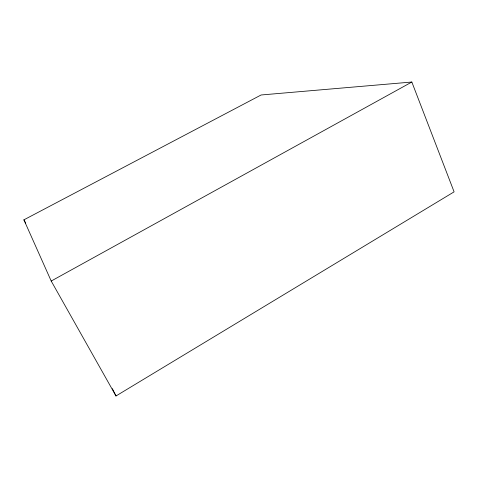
<?xml version="1.0" encoding="UTF-8"?>
<svg xmlns="http://www.w3.org/2000/svg" width="478" height="478" viewBox="0 0 478 478"><rect width="100%" height="100%" fill="white"/><g stroke="black" fill="none" stroke-linecap="round" stroke-linejoin="round"><path stroke-width="0.72" d="M115.987 395.975L454.1 191.851L411.833 82.025L261.084 94.985L23.9 219.838L51.206 281.04L115.987 395.975L112.354 388.626M51.206 281.04L411.833 82.025M23.9 219.838L25.716 223.083"/></g></svg>
